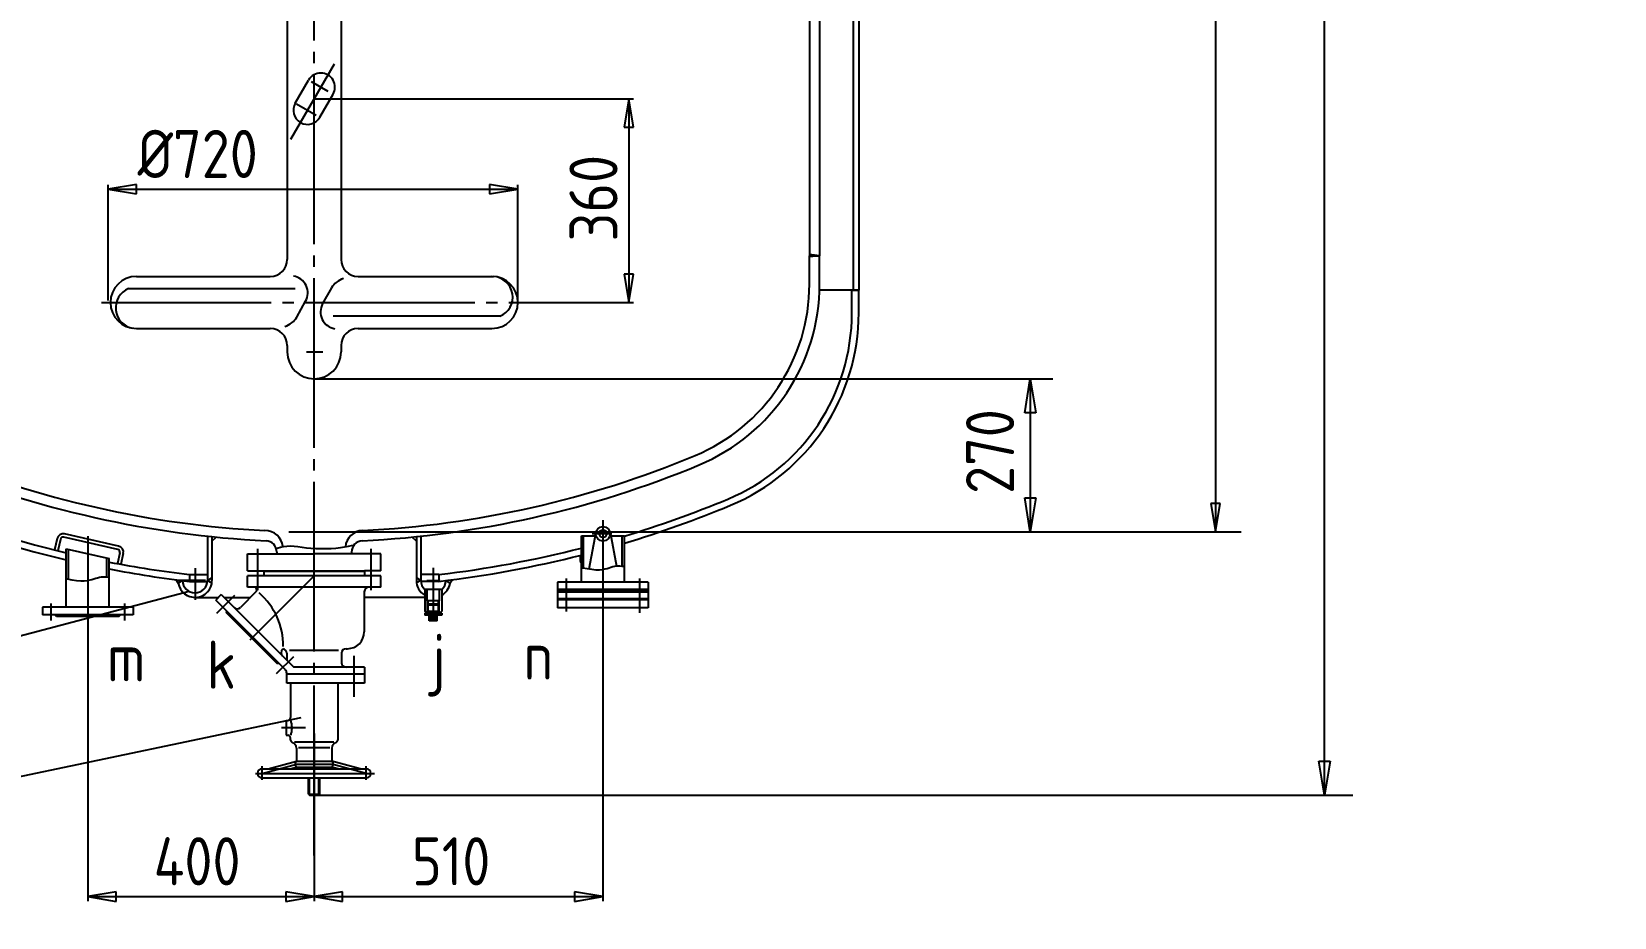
# Model space of a CAD drawing. Extents: x 3959 to 69865, y -162 to 65821.
# Drawn here: x 4070.3 to 4210.1, y 125.5 to 203.8 of the extents above; entities that cross this region are included whole.
import ezdxf

# ---------------------------------------------------------------- set-up
doc = ezdxf.new("R2010")
doc.units = 0
doc.linetypes.add('DASHDOT', pattern=[18, 15, -1, 1, -1])
doc.layers.get('0').update_dxf_attribs({"color": 1, "linetype": 'DASHDOT'})
for name, color, linetype in [('1', 8, 'CONTINUOUS'), ('10', 12, 'CONTINUOUS'), ('2', 8, 'CONTINUOUS')]:
    doc.layers.add(name, color=color, linetype=linetype)
doc.styles.get("Standard").update_dxf_attribs({"font": 'gbenor.shx', "bigfont": 'gbcbig.shx'})
doc.dimstyles.get("Standard").update_dxf_attribs({"dimtxt": 3.5, "dimasz": 4, "dimexe": 2, "dimexo": 0, "dimgap": 1, "dimtad": 1, "dimtoh": 1, "dimdec": 4, "dimzin": 0, "dimdsep": 46, "dimtxsty": 'Standard', "dimcen": 0, "dimadec": 0, "dimazin": 0, "dimtfac": 1, "dimtdec": 4, "dimtmove": 0, "dimatfit": 0, "dimfxl": 1, "dimtolj": 1, "dimtzin": 0, "dimarcsym": 0})

# ---------------------------------------------------------------- blocks, each defined once
blk = doc.blocks.new('Cadt25')
at = {"layer": '2'}
for p, q in [((4118.98, 156.39), (4118.86, 156.42)), ((4119.38, 156.32), (4118.98, 156.39)), ((4119.78, 156.26), (4119.38, 156.32)), ((4120.14, 156.22), (4119.78, 156.26)), ((4120.46, 156.22), (4120.14, 156.22)), ((4120.72, 156.24), (4120.46, 156.22)), ((4120.94, 156.29), (4120.72, 156.24)), ((4121.13, 156.34), (4120.94, 156.29)), ((4121.31, 156.4), (4121.13, 156.34)), ((4121.47, 156.45), (4121.31, 156.4)), ((4121.63, 156.5), (4121.47, 156.45)), ((4121.79, 156.53), (4121.63, 156.5)), ((4121.94, 156.56), (4121.79, 156.53)), ((4122.1, 156.57), (4121.94, 156.56)), ((4122.27, 156.56), (4122.1, 156.57)), ((4122.43, 156.55), (4122.27, 156.56)), ((4122.59, 156.53), (4122.43, 156.55)), ((4122.66, 156.52), (4122.59, 156.53, 1))]:
    blk.add_line(p, q, dxfattribs=at)
blk = doc.blocks.new('Cadt26')
at = {"layer": '2'}
for p, q in [((4073.48, 155.42), (4073.36, 155.44)), ((4073.88, 155.34), (4073.48, 155.42)), ((4074.28, 155.28), (4073.88, 155.34)), ((4074.64, 155.25), (4074.28, 155.28)), ((4074.96, 155.25), (4074.64, 155.25)), ((4075.22, 155.27), (4074.96, 155.25)), ((4075.44, 155.32), (4075.22, 155.27)), ((4075.63, 155.37), (4075.44, 155.32)), ((4075.81, 155.43), (4075.63, 155.37)), ((4075.97, 155.48), (4075.81, 155.43)), ((4076.13, 155.52), (4075.97, 155.48)), ((4076.29, 155.56), (4076.13, 155.52)), ((4076.44, 155.58), (4076.29, 155.56)), ((4076.6, 155.59), (4076.44, 155.58)), ((4076.77, 155.59), (4076.6, 155.59)), ((4076.93, 155.58), (4076.77, 155.59)), ((4077.09, 155.56), (4076.93, 155.58)), ((4077.16, 155.55), (4077.09, 155.56, 1))]:
    blk.add_line(p, q, dxfattribs=at)
blk = doc.blocks.new('Cadt27')
at = {"layer": '2'}
for p, q in [((4091.9, 158.16), (4092.07, 158.2, 1)), ((4092.07, 158.2), (4092.29, 158.25)), ((4092.29, 158.25), (4092.55, 158.3)), ((4092.55, 158.3), (4092.84, 158.33)), ((4092.84, 158.33), (4093.15, 158.35)), ((4093.15, 158.35), (4093.48, 158.33)), ((4093.48, 158.33), (4093.83, 158.3)), ((4093.83, 158.3), (4094.19, 158.25)), ((4094.19, 158.25), (4094.57, 158.2)), ((4094.57, 158.2), (4094.98, 158.16)), ((4094.98, 158.16), (4095.41, 158.13)), ((4095.41, 158.13), (4095.86, 158.12)), ((4095.86, 158.12), (4096.31, 158.12)), ((4096.31, 158.12), (4096.75, 158.13)), ((4096.75, 158.13), (4097.18, 158.16)), ((4097.18, 158.16), (4097.58, 158.21)), ((4097.58, 158.21), (4097.95, 158.26)), ((4097.95, 158.26), (4098.28, 158.32)), ((4098.28, 158.32), (4098.55, 158.38)), ((4098.55, 158.38), (4098.76, 158.42))]:
    blk.add_line(p, q, dxfattribs=at)
blk = doc.blocks.new('Cadt28')
at = {"layer": '1'}
for p, q in [((4093.17, 142.94), (4093.2, 142.86, 1)), ((4093.2, 142.86), (4093.21, 142.79)), ((4093.21, 142.79), (4093.23, 142.72)), ((4093.23, 142.72), (4093.25, 142.65)), ((4093.25, 142.65), (4093.26, 142.57)), ((4093.2, 141.71), (4093.17, 141.63)), ((4093.21, 141.78), (4093.2, 141.71)), ((4093.23, 141.85), (4093.21, 141.78)), ((4093.25, 141.92), (4093.23, 141.85)), ((4093.26, 141.99), (4093.25, 141.92)), ((4093.26, 142.57), (4093.27, 142.5)), ((4093.27, 142.07), (4093.26, 141.99)), ((4093.27, 142.5), (4093.27, 142.43)), ((4093.27, 142.43), (4093.28, 142.36)), ((4093.28, 142.21), (4093.27, 142.14)), ((4093.27, 142.14), (4093.27, 142.07)), ((4093.28, 142.36), (4093.28, 142.28)), ((4093.28, 142.28), (4093.28, 142.21))]:
    blk.add_line(p, q, dxfattribs=at)
blk = doc.blocks.new('Cadt30')
at = {"layer": '2'}
for p, q in [((4075.26, 151.4), (4075.26, 126.97, 1)), ((4120.76, 152.18), (4120.76, 126.97)), ((4095.26, 141.79), (4095.26, 126.97)), ((4077.76, 127.78), (4075.26, 127.37)), ((4075.26, 127.37), (4077.76, 126.95)), ((4075.26, 127.37), (4120.76, 127.37)), ((4077.76, 126.95), (4077.76, 127.78)), ((4095.26, 127.37), (4092.76, 127.78)), ((4092.76, 127.78), (4092.76, 126.95)), ((4092.76, 126.95), (4095.26, 127.37)), ((4097.76, 127.78), (4095.26, 127.37)), ((4095.26, 127.37), (4097.76, 126.95)), ((4097.76, 126.95), (4097.76, 127.78)), ((4120.76, 127.37), (4118.26, 127.78)), ((4118.26, 127.78), (4118.26, 126.95)), ((4118.26, 126.95), (4120.76, 127.37))]:
    blk.add_line(p, q, dxfattribs=at)
blk = doc.blocks.new('Cadt31')
at = {"layer": '2'}
blk.add_line((4139.44, 159.61), (4160.15, 159.61, 1), dxfattribs=at)
blk = doc.blocks.new('*D40')
at = {"layer": '2'}
for p, q in [((4184.51, 136.33), (4184.51, 399.78)), ((4184.51, 136.33), (4184.01, 139.33, 1)), ((4184.01, 139.33), (4185.01, 139.33)), ((4185.01, 139.33), (4184.51, 136.33)), ((4095.66, 136.33), (4187.01, 136.33))]:
    blk.add_line(p, q, dxfattribs=at)
blk = doc.blocks.new('*D41')
at = {"layer": '2'}
for p, q in [((4079.56, 190.28), (4077.06, 189.86)), ((4077.06, 180.04), (4077.06, 190.26)), ((4079.56, 189.45), (4079.56, 190.28)), ((4113.26, 189.86), (4110.76, 190.28)), ((4110.76, 190.28), (4110.76, 189.45)), ((4113.26, 179.86), (4113.26, 190.26)), ((4077.06, 189.86), (4079.56, 189.45)), ((4077.06, 189.86), (4113.26, 189.86)), ((4110.76, 189.45), (4113.26, 189.86))]:
    blk.add_line(p, q, dxfattribs=at)
at = {"layer": '2', "insert": (4079.66, 190.86), "char_height": 4.25, "width": 65536, "attachment_point": 7}
blk.add_mtext('%%c720', dxfattribs=at)
blk = doc.blocks.new('*D42')
at = {"layer": '2'}
for p, q in [((4095.26, 197.86), (4123.46, 197.86)), ((4123.06, 197.86), (4122.65, 195.36)), ((4123.06, 197.86), (4123.06, 179.86)), ((4123.48, 195.36), (4123.06, 197.86)), ((4122.65, 195.36), (4123.48, 195.36)), ((4122.65, 182.36), (4123.06, 179.86)), ((4123.48, 182.36), (4122.65, 182.36)), ((4123.06, 179.86), (4123.48, 182.36)), ((4114.58, 179.86), (4123.46, 179.86))]:
    blk.add_line(p, q, dxfattribs=at)
at = {"layer": '2', "insert": (4122.06, 185.25), "char_height": 4.25, "width": 65536, "attachment_point": 7, "rotation": 90}
blk.add_mtext('360', dxfattribs=at)
blk = doc.blocks.new('*D43')
at = {"layer": '2'}
for p, q in [((4103.26, 173.11), (4160.52, 173.11)), ((4158.02, 170.11), (4158.52, 173.11)), ((4158.52, 173.11), (4159.02, 170.11, 1)), ((4158.52, 173.11), (4158.52, 159.61)), ((4159.02, 170.11), (4158.02, 170.11)), ((4158.52, 159.61), (4158.02, 162.61)), ((4158.02, 162.61), (4159.02, 162.61)), ((4159.02, 162.61), (4158.52, 159.61)), ((4097.43, 159.61), (4160.52, 159.61))]:
    blk.add_line(p, q, dxfattribs=at)
at = {"layer": '2', "insert": (4157.09, 162.95), "char_height": 4.25, "width": 65536, "attachment_point": 7, "rotation": 90}
blk.add_mtext('270', dxfattribs=at)

msp = doc.modelspace()

# ---------------------------------------------------------------- linework, layer by layer
for p, q in [((4095.26085, 131.01808), (4095.26085, 404.03396)), ((4093.20533, 194.30257), (4097.04597, 200.95476, 6.28319)), ((4094.98565, 199.37849), (4096.46382, 198.52507)), ((4093.706, 197.40375), (4095.42402, 196.41185)), ((4076.46665, 179.86283), (4114.57791, 179.86283, 6.28319)), ((4094.57735, 175.48783), (4096.02485, 175.48783)), ((4121.55009, 159.41853), (4119.83013, 159.41853, 6.28319)), ((4120.76085, 160.63155), (4120.76085, 152.18443)), ((4075.26085, 159.22171), (4075.26085, 151.3977, 6.28319)), ((4090.26085, 158.09244), (4090.26085, 154.43748)), ((4100.26085, 158.09244), (4100.26085, 154.43748)), ((4085.67515, 155.30565), (4083.23585, 155.30565)), ((4084.73585, 156.38913), (4084.73585, 153.58084)), ((4095.26085, 155.71283), (4089.58719, 150.03918, 6.28319)), ((4105.22782, 155.30565), (4106.40335, 155.30565, 6.28319)), ((4105.78585, 156.40827), (4105.78585, 151.66327)), ((4117.51085, 155.48203), (4117.51085, 153.99013)), ((4117.51085, 155.48203), (4117.51085, 152.55667)), ((4124.01085, 155.48203), (4124.01085, 153.99013, 6.28319)), ((4124.01085, 155.48203), (4124.01085, 152.45031)), ((4088.23236, 153.98765), (4086.63782, 152.39311)), ((4072.01085, 153.26355), (4072.01085, 151.77165)), ((4078.51085, 153.26355), (4078.51085, 151.77165)), ((4093.42158, 148.57027), (4091.91246, 147.06115)), ((4098.75433, 148.63508), (4098.75433, 145.03038)), ((4094.4849, 142.2848), (4092.36355, 142.2848)), ((4090.66085, 138.26283), (4093.68993, 139.07447)), ((4090.66085, 137.69283), (4090.66085, 138.88394)), ((4096.93986, 139.035), (4093.57469, 139.035)), ((4099.86085, 138.26283), (4096.83177, 139.07447)), ((4099.86085, 137.69283), (4099.86085, 138.88394)), ((4090.08791, 138.26283), (4100.60249, 138.26283))]:
    msp.add_line(p, q)
at = {"layer": '1'}
for p, q in [((4139.91085, 285.86283), (4139.91085, 187.30257)), ((4092.88585, 235.78261), (4092.88585, 183.66283)), ((4097.63585, 235.78261), (4097.63585, 183.66283)), ((4139.01085, 214.33438), (4139.01085, 183.98783)), ((4142.86085, 211.906), (4142.86085, 180.93783)), ((4143.36085, 210.71283), (4143.36085, 180.93783)), ((4093.59082, 197.47025), (4094.76582, 199.50541)), ((4095.75588, 196.22025), (4096.93088, 198.25541)), ((4139.91085, 187.30257), (4139.91085, 183.98783)), ((4139.91085, 183.98783), (4139.01085, 184.08783)), ((4139.01085, 183.98783), (4139.81085, 183.98783, 6.28319)), ((4139.01085, 181.48783), (4139.01085, 183.98783, 6.28319)), ((4139.91085, 183.98783), (4139.01085, 183.88783)), ((4139.81085, 183.98783), (4139.91085, 183.98783)), ((4139.91085, 181.48783), (4139.91085, 183.98783, 6.28319)), ((4079.56085, 182.16283), (4091.38585, 182.16283, 6.28319)), ((4099.13585, 182.16283), (4111.08758, 182.16283)), ((4078.85749, 181.08423), (4093.59111, 181.08423, 6.28319)), ((4096.80175, 181.16835), (4096.01142, 179.7595)), ((4143.26085, 180.93783), (4139.90211, 180.93783, 6.28319)), ((4143.36085, 180.93783), (4139.90211, 180.93783)), ((4142.76085, 180.93783), (4143.26085, 180.93783)), ((4142.76085, 178.93783), (4142.76085, 180.93783)), ((4143.36085, 178.93783), (4143.36085, 180.93783)), ((4093.71995, 178.55732), (4094.51028, 179.96617)), ((4079.56085, 177.56283), (4091.38585, 177.56283, 6.28319)), ((4111.66421, 178.64143), (4096.93059, 178.64143)), ((4099.13585, 177.56283), (4110.96085, 177.56283, 6.28319)), ((4092.88585, 176.06283), (4092.88585, 175.48783, 6.28319)), ((4097.63585, 176.06283), (4097.63585, 175.48783, 6.28319)), ((4077.98539, 158.33268), (4073.2067, 159.41623, 6.28319)), ((4093.02899, 159.61283), (4097.42582, 159.61283)), ((4093.02899, 159.61283), (4097.42582, 159.61283)), ((4120.14667, 159.5778), (4119.51231, 156.2963)), ((4121.39453, 159.5843), (4121.97765, 156.56785)), ((4072.54869, 159.00147), (4072.32138, 157.999, 6.28319)), ((4072.84126, 158.93513), (4072.61267, 157.92701)), ((4077.91905, 158.0401), (4073.14036, 159.12366)), ((4073.36085, 152.93006), (4073.36085, 158.10704, 6.28319)), ((4073.36085, 158.10704), (4077.16085, 157.25525)), ((4073.56085, 155.40223), (4073.56085, 158.10704)), ((4085.83585, 159.21671), (4085.83585, 155.30565)), ((4086.23585, 159.17473), (4086.23585, 155.30565)), ((4086.23585, 158.77473), (4086.59931, 159.13819)), ((4104.28585, 158.77473), (4103.92239, 159.13819)), ((4104.28585, 159.17473), (4104.28585, 155.30565)), ((4104.68585, 159.21671), (4104.68585, 155.30565)), ((4118.86085, 155.14853), (4118.86085, 159.24704)), ((4118.86085, 159.24704), (4120.08273, 159.24704)), ((4119.06085, 156.37562), (4119.06085, 159.24704)), ((4121.45973, 159.24704), (4122.66085, 159.24704)), ((4122.46085, 156.54713), (4122.46085, 159.24704)), ((4122.66085, 155.14853), (4122.66085, 159.24704)), ((4076.96085, 155.57375), (4076.96085, 157.30008)), ((4077.16085, 152.93006), (4077.16085, 157.25525)), ((4078.10758, 157.74101), (4077.8975, 156.81453)), ((4078.40015, 157.67467), (4078.19007, 156.74819, 6.28319)), ((4089.38585, 156.16283), (4089.38585, 157.66283)), ((4089.38585, 157.66283), (4095.26085, 157.66283, 6.28319)), ((4091.96085, 157.81631), (4091.96085, 157.66283, 6.28319)), ((4101.13585, 157.66283), (4095.26085, 157.66283)), ((4098.56085, 157.81631), (4098.56085, 157.66283, 6.28319)), ((4101.13585, 156.16283), (4101.13585, 157.66283)), ((4118.76085, 157.52117), (4118.76085, 157.02117)), ((4118.76085, 157.02117), (4118.86085, 156.82328)), ((4083.02946, 155.39647), (4083.25346, 155.07647, 6.28319)), ((4083.63588, 155.29726), (4083.25346, 155.07647, 6.28319)), ((4084.23585, 155.82974), (4085.83301, 155.82974)), ((4084.23585, 155.82974), (4084.23585, 155.22569, 6.28319)), ((4084.23585, 155.22569), (4085.83301, 155.22569)), ((4085.83585, 155.30565), (4086.23585, 155.53659)), ((4085.83585, 155.30565), (4086.22012, 155.08379, 6.28319)), ((4089.38585, 156.16283), (4099.69745, 156.16283)), ((4101.13585, 155.71283), (4089.38585, 155.71283)), ((4089.38585, 154.71283), (4089.38585, 155.71283)), ((4090.81085, 156.16283), (4090.81085, 155.71283)), ((4090.81085, 156.11283), (4099.71085, 156.11283)), ((4099.61085, 156.11283), (4090.81085, 156.11283, 6.28319)), ((4090.91085, 156.11283), (4099.71085, 156.11283)), ((4101.13585, 156.16283), (4099.69745, 156.16283)), ((4099.71085, 156.11283), (4099.71085, 156.16283, 6.28319)), ((4099.71085, 156.11283), (4099.71085, 155.71283)), ((4101.13585, 154.71283), (4101.13585, 155.71283)), ((4104.68585, 155.30565), (4104.28585, 155.53659)), ((4104.68585, 155.30565), (4104.30158, 155.08379)), ((4106.28585, 155.82974), (4104.68869, 155.82974, 6.28319)), ((4106.28585, 155.22569), (4104.68869, 155.22569)), ((4106.28585, 155.82974), (4106.28585, 155.22569)), ((4106.88582, 155.29726), (4107.26824, 155.07647)), ((4107.47458, 155.37125), (4107.26824, 155.07647, 6.28319)), ((4084.73585, 153.80565), (4086.81292, 153.80565, 6.28319)), ((4087.05617, 154.04889), (4086.56119, 153.55391)), ((4087.05617, 154.04889), (4093.47316, 147.63189)), ((4087.29941, 153.80565), (4089.64135, 153.80565)), ((4090.12176, 154.28606), (4088.75322, 152.91752)), ((4101.13585, 154.71283), (4089.38585, 154.71283)), ((4099.69254, 154.36598), (4099.69254, 150.77701, 6.28319)), ((4105.03585, 153.80565), (4099.69254, 153.80565)), ((4106.53585, 154.50097), (4105.03585, 154.50097, 6.28319)), ((4105.03585, 154.50097), (4105.03585, 152.57597)), ((4105.23585, 153.50097), (4105.23585, 154.50097)), ((4106.33585, 153.50097), (4106.33585, 154.50097)), ((4106.53585, 154.50097), (4106.53585, 152.57597)), ((4116.76085, 155.14853), (4116.76085, 154.49853)), ((4116.76085, 155.14853), (4116.76085, 152.88853)), ((4124.76085, 155.14853), (4116.76085, 155.14853)), ((4124.76085, 154.49853), (4116.76085, 154.49853, 6.28319)), ((4124.76085, 154.49853), (4116.76085, 154.49853)), ((4124.76085, 154.34853), (4116.76085, 154.34853)), ((4124.76085, 154.26853), (4116.76085, 154.26853)), ((4118.01085, 154.34853), (4117.86085, 154.49853)), ((4118.01085, 154.34853), (4117.86085, 154.49853)), ((4123.51085, 154.34853), (4118.01085, 154.34853)), ((4123.51085, 154.34853), (4123.66085, 154.49853)), ((4123.51085, 154.34853), (4123.66085, 154.49853)), ((4124.76085, 155.14853), (4124.76085, 154.49853)), ((4124.76085, 155.14853), (4124.76085, 152.88853)), ((4079.26085, 152.93006), (4071.26085, 152.93006)), ((4071.26085, 152.93006), (4071.26085, 152.28006)), ((4079.26085, 152.93006), (4079.26085, 152.28006)), ((4092.71834, 147.39677), (4086.56119, 153.55391)), ((4087.49811, 152.47558), (4087.51579, 152.49325, 6.28319)), ((4092.02359, 147.95009), (4087.49811, 152.47558)), ((4105.11085, 152.50097), (4105.03585, 152.57597)), ((4105.03585, 152.42597), (4105.03585, 152.22597)), ((4106.53585, 152.42597), (4105.03585, 152.42597)), ((4105.43044, 152.50097), (4105.11085, 152.50097)), ((4106.33585, 153.50097), (4105.23585, 153.50097)), ((4105.32085, 152.57597), (4105.24585, 152.50097)), ((4105.26085, 153.15097), (4105.31085, 153.20097)), ((4105.26085, 153.15097), (4106.31085, 153.15097)), ((4105.26085, 152.60097), (4105.26085, 153.15097)), ((4105.26085, 152.60097), (4106.31085, 152.60097)), ((4106.26085, 153.20097), (4105.31085, 153.20097)), ((4105.32085, 153.20097), (4105.32085, 153.50097)), ((4105.32085, 152.57597), (4105.32085, 152.60097)), ((4105.43044, 152.57597), (4105.32085, 152.57597)), ((4105.43044, 152.60097), (4105.43044, 152.42597)), ((4106.14126, 152.60097), (4106.14126, 152.42597)), ((4106.25085, 152.57597), (4106.14126, 152.57597)), ((4106.14126, 152.50097), (4106.46085, 152.50097)), ((4106.25085, 153.20097), (4106.25085, 153.50097)), ((4106.25085, 152.57597), (4106.25085, 152.60097)), ((4106.32585, 152.50097), (4106.25085, 152.57597)), ((4106.31085, 153.15097), (4106.26085, 153.20097)), ((4106.31085, 152.60097), (4106.31085, 153.15097)), ((4106.53585, 152.57597), (4106.46085, 152.50097)), ((4106.53585, 152.42597), (4106.53585, 152.22597)), ((4124.76085, 153.66853), (4116.76085, 153.66853)), ((4124.76085, 153.58853), (4116.76085, 153.58853)), ((4124.76085, 152.88853), (4116.76085, 152.88853)), ((4079.26085, 152.28006), (4071.26085, 152.28006)), ((4072.51085, 152.13006), (4072.36085, 152.28006)), ((4078.01085, 152.13006), (4072.51085, 152.13006)), ((4078.01085, 152.13006), (4078.16085, 152.28006)), ((4106.53585, 152.22597), (4105.03585, 152.22597)), ((4105.43235, 151.72597), (4105.43235, 152.22597)), ((4106.13935, 151.72597), (4105.43235, 151.72597)), ((4105.76085, 152.22597), (4105.76085, 151.72597)), ((4105.81085, 152.22597), (4105.81085, 151.72597)), ((4106.13935, 151.72597), (4106.13935, 152.22597)), ((4092.52678, 149.26646), (4092.46553, 149.20521)), ((4092.8355, 148.87701), (4092.8355, 148.26956, 6.28319)), ((4097.40138, 149.12411), (4093.07306, 149.12411)), ((4097.6862, 148.87701), (4097.6862, 148.03189, 6.28319)), ((4098.0862, 149.27701), (4098.19254, 149.27701, 6.28319)), ((4092.02359, 147.95009), (4092.04127, 147.96777, 6.28319)), ((4092.8355, 146.23189), (4092.8355, 147.11392)), ((4099.72036, 147.03189), (4092.8355, 147.03189)), ((4099.72036, 147.63189), (4093.47316, 147.63189, 6.28319)), ((4099.72036, 147.63189), (4099.72036, 146.23189, 6.28319)), ((4099.72036, 146.23189), (4092.8355, 146.23189)), ((4093.17352, 146.23189), (4093.17352, 143.18698)), ((4097.34818, 146.23189), (4097.34818, 141.20793, 6.28319)), ((4092.79542, 142.93698), (4092.79542, 141.63261)), ((4092.79542, 142.93698), (4092.92352, 142.93698)), ((4092.79542, 141.63261), (4092.92352, 141.63261, 6.28319)), ((4093.17352, 141.20793), (4093.17352, 141.38261)), ((4093.5298, 141.05862), (4096.98518, 141.05862, 6.28319)), ((4093.68993, 140.49523), (4093.68993, 139.33329, 6.28319)), ((4093.88467, 140.55432), (4096.64898, 140.55432)), ((4096.83177, 140.49523), (4096.83177, 139.33329, 6.28319)), ((4090.66085, 138.66283), (4099.86085, 138.66283, 6.28319)), ((4091.18774, 138.66283), (4093.68993, 139.33329)), ((4093.1196, 138.66283), (4093.68993, 138.81566)), ((4093.67518, 139.34502), (4096.78799, 139.34502)), ((4093.68822, 138.8152), (4093.68822, 138.68424)), ((4093.68993, 138.81566), (4096.83177, 138.81566)), ((4099.33395, 138.66283), (4096.83177, 139.33329)), ((4097.4021, 138.66283), (4096.83177, 138.81566)), ((4096.83348, 138.8152), (4096.83348, 138.67255)), ((4090.66085, 137.86283), (4099.86085, 137.86283)), ((4094.76085, 136.43345), (4094.76085, 137.86283)), ((4095.76085, 136.43345), (4095.76085, 137.86283)), ((4094.76085, 136.43345), (4095.76085, 136.43345)), ((4094.76085, 136.43345), (4094.86085, 136.33345)), ((4094.86085, 136.33345), (4095.66085, 136.33345)), ((4094.86085, 136.33345), (4095.66085, 136.33345)), ((4094.86085, 136.33345), (4095.66085, 136.33345)), ((4095.76085, 136.43345), (4095.66085, 136.33345))]:
    msp.add_line(p, q, dxfattribs=at)
for centre, radius in [((4120.77213, 159.4208), 0.6375), ((4120.77213, 159.4466), 0.3375)]:
    msp.add_circle(centre, radius, dxfattribs=at)
for centre, radius, start, end in [((4095.84835, 198.88041), 1.25, 330, 510), ((4094.67335, 196.84525), 1.25, 150, 330), ((4091.38585, 183.66283), 1.5, 270, 360), ((4099.13585, 183.66283), 1.5, 180, 270), ((4079.56085, 179.86283), 2.3, 90, 180), ((4093.20207, 180.70005), 1.5, 330.7086378, 441.5271513), ((4098.85869, 179.42324), 2.75824, 111.3355755, 126.516954), ((4110.96085, 179.86283), 2.3, 0, 90), ((4110.96332, 180.33458), 1.83248, 292.4873326, 446.1118823), ((4079.55837, 179.39109), 1.83248, 112.4873326, 260.398918), ((4098.10996, 180.43447), 1.5, 126.516954, 150.7086378), ((4122.6046, 181.48783), 16.40625, 292.6198649, 360), ((4122.6046, 181.48783), 17.30625, 292.6198649, 360), ((4079.56085, 179.86283), 2.3, 180, 270), ((4097.31963, 179.02562), 1.5, 150.7086378, 261.5271513), ((4110.96085, 179.86283), 2.3, 270, 360), ((4091.38585, 176.06283), 1.5, 0, 90), ((4091.66301, 180.30243), 2.75824, 291.3355755, 306.516954), ((4092.41174, 179.2912), 1.5, 306.516954, 330.7086378), ((4099.13585, 176.06283), 1.5, 90, 180), ((4124.94835, 178.93783), 17.8125, 292.6198649, 360), ((4124.94835, 178.93783), 18.4125, 292.6198649, 360), ((4095.26085, 175.48783), 2.375, 180, 360), ((4095.26085, 247.11283), 88.4, 247.3801351, 267.2430917), ((4095.26085, 247.11283), 87.5, 247.3801351, 267.1504699), ((4095.26085, 247.11283), 88.4, 272.756901, 292.6198649), ((4095.26085, 247.11283), 87.5, 272.7983868, 292.6198649), ((4095.26085, 250.18783), 95, 247.3801351, 256.6719399), ((4095.26085, 250.18783), 95, 286.7634503, 292.6198649), ((4095.26085, 250.18783), 95.6, 247.3801351, 256.757116), ((4095.26085, 250.18783), 95.6, 286.6551626, 292.6198649), ((4073.08507, 158.87985), 0.55, 77.2243667, 167.2243667), ((4090.91085, 158.11908), 1.6, 6.1187979, 90), ((4099.61085, 158.11908), 1.6, 92.7980702, 174.4586575), ((4073.08507, 158.87985), 0.25, 77.2243667, 167.2243667), ((4077.86377, 157.79629), 0.25, 347.2243667, 437.2243667), ((4077.86377, 157.79629), 0.55, 347.2243667, 437.2243667), ((4090.96085, 157.81631), 1, 0, 87.2437496), ((4099.56085, 157.81631), 1, 92.756901, 180), ((4095.26085, 250.18783), 95, 276.6643429, 284.3840979), ((4095.26085, 250.18783), 95, 259.016499, 263.3356571), ((4095.26085, 250.18783), 95.6, 276.6223287, 284.2918944), ((4095.26085, 250.18783), 95.6, 259.0862819, 263.3776713), ((4084.73585, 155.30565), 1.5, 188.7881957, 360), ((4084.73585, 155.30565), 1.1, 180.4366006, 360), ((4091.51085, 157.11283), 1, 270, 288.1948724), ((4099.01085, 157.11283), 1, 251.8051276, 270), ((4105.78585, 155.30565), 1.5, 180, 240), ((4105.78585, 155.30565), 1.1, 180, 227.0141139), ((4105.78585, 155.30565), 1.1, 312.9858861, 359.5633994), ((4089.94499, 154.46283), 0.25, 315, 450), ((4086.42902, 149.5814), 6.09079, 358.9493913, 409.3153679), ((4100.09254, 154.31283), 0.4, 90, 180), ((4105.78585, 155.30565), 1.5, 300, 351.2118043), ((4087.46275, 152.54629), 0.075, 315, 405), ((4088.47038, 153.20036), 0.4, 225, 315), ((4098.19254, 150.77701), 1.5, 270, 360), ((4092.74838, 148.92236), 0.4, 135, 225), ((4092.4355, 148.87701), 0.4, 0, 76.8079577), ((4098.0862, 148.87701), 0.4, 90, 180), ((4092.0943, 147.91474), 0.075, 45, 135), ((4092.4355, 147.11392), 0.4, 0, 45), ((4098.0862, 148.03189), 0.4, 180, 270), ((4092.92352, 143.18698), 0.25, 270, 360), ((4092.92352, 141.38261), 0.25, 0, 90), ((4093.42352, 141.20793), 0.25, 180, 251.8530731), ((4097.09818, 141.20793), 0.25, 288.1469269, 360), ((4093.18993, 140.49523), 0.5, 0, 71.8530731), ((4097.33177, 140.49523), 0.5, 108.1469269, 180), ((4090.66085, 138.26283), 0.4, 90, 270), ((4093.92333, 139.07447), 0.35, 129.3761042, 227.7990729), ((4096.59837, 139.07447), 0.35, 312.2009271, 410.6238958), ((4099.86085, 138.26283), 0.4, 270, 450)]:
    msp.add_arc(centre, radius, start, end, dxfattribs=at)
at = {"layer": '10'}
for p, q in [((4105.76085, 151.72597), (4105.43235, 152.22597)), ((4105.43235, 151.72597), (4105.76085, 152.22597)), ((4106.13935, 151.72597), (4105.80849, 152.22818)), ((4105.81085, 151.72597), (4106.13935, 152.22597))]:
    msp.add_line(p, q, dxfattribs=at)
at = {"layer": '2'}
for p, q in [((4174.8812, 297.61283), (4174.8812, 159.61283)), ((4095.26085, 173.11283), (4103.26085, 173.11283)), ((4095.26085, 173.11283), (4103.26085, 173.11283)), ((4174.4662, 162.11283), (4174.8812, 159.61283)), ((4175.2962, 162.11283), (4174.4662, 162.11283)), ((4174.8812, 159.61283), (4175.2962, 162.11283)), ((4097.42582, 159.61283), (4177.15615, 159.61283)), ((4009.69374, 134.70256), (4084.20913, 154.35056)), ((4105.26085, 153.15097), (4105.26085, 153.50097)), ((4105.26085, 152.50097), (4105.26085, 152.60097)), ((4105.32085, 152.60097), (4105.32085, 153.20097)), ((4106.25085, 152.60097), (4106.25085, 153.20097)), ((4106.31085, 153.15097), (4106.31085, 153.50097)), ((4106.31085, 152.50097), (4106.31085, 152.60097)), ((4009.69374, 125.53956), (4094.11888, 143.18698)), ((4094.86085, 136.33345), (4094.86085, 137.86283)), ((4095.66085, 136.33345), (4095.66085, 137.86283))]:
    msp.add_line(p, q, dxfattribs=at)

# ---------------------------------------------------------------- block references
for name in ['*D40', '*D43', 'Cadt31', 'Cadt27', 'Cadt26', 'Cadt25', 'Cadt30', 'Cadt28']:
    msp.add_blockref(name, (0, 0))

# ---------------------------------------------------------------- texts
at = {"layer": '2', "char_height": 4.25, "width": 65536, "attachment_point": 7}
for s, insert in [('k', (4085.75812, 145.7422)), ('j', (4105.71662, 145.04666)), ('m', (4076.95638, 146.38401)), ('n', (4113.76348, 146.53731)), ('400', (4081.07729, 128.36662)), ('510', (4103.89781, 128.36662))]:
    msp.add_mtext(s, dxfattribs=dict(at, insert=insert))

# ---------------------------------------------------------------- dimensions: what is measured, and where the dimension line sits
at = {"layer": '2'}
dim = msp.add_linear_dim(base=(4122.64958, 182.36283), p1=(4095.26085, 197.86283), p2=(4114.57791, 179.86283), angle=90, text='360', dimstyle='Standard', dxfattribs=at)
dim.commit()
dim.dimension.update_dxf_attribs({"geometry": '*D42', "text_midpoint": (4123.06458, 188.45856)})
dim = msp.add_linear_dim(base=(4113.26085, 189.86336), p1=(4077.05505, 180.0353), p2=(4113.26085, 179.86283), text='%%c720', dimstyle='Standard', dxfattribs=at)
dim.commit()
dim.dimension.update_dxf_attribs({"geometry": '*D41', "text_midpoint": (4084.32241, 189.86336)})

doc.saveas('drawing.dxf')
